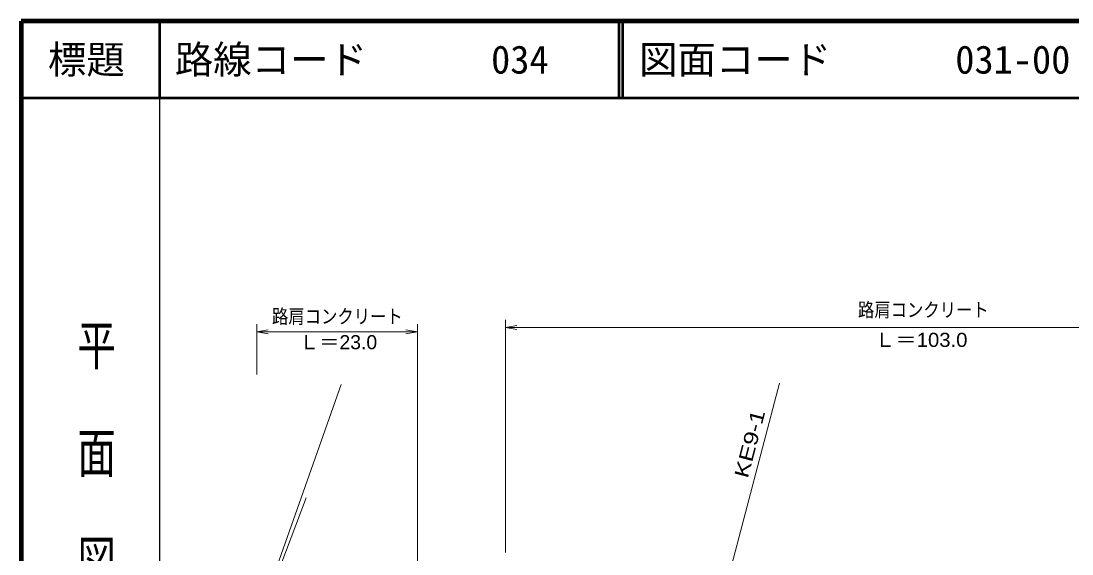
# Model space of a CAD drawing. Units: millimetres, scale not verified. Extents: x 40000 to 680000, y 20000 to 380000.
# Drawn here: x 40000 to 176698, y 310749 to 380000 of the extents above; entities that cross this region are included whole.
import ezdxf
from ezdxf.enums import TextEntityAlignment as Align

# ---------------------------------------------------------------- set-up
doc = ezdxf.new("R2010")
doc.units = ezdxf.units.MM
doc.header["$LTSCALE"] = 1000
for name, color, linetype, lineweight in [('M-BMK-OTRS', 5, 'Continuous', 13), ('M-STR-HTXT', 7, 'Continuous', 13), ('M-TTL', 2, 'Continuous', 140), ('M-TTL-BAND', 7, 'Continuous', 25), ('M-TTL-LINE', 7, 'Continuous', 50), ('M-WORK', 1, 'Continuous', 13)]:
    doc.layers.add(name, color=color, linetype=linetype, lineweight=lineweight)
doc.layers.add('M-TTL-TXT', color=7, linetype='Continuous')
doc.styles.add('@ＭＳ ゴシック', font='')
doc.styles.add('ＭＳ ゴシック', font='')
doc.styles.add('ＭＳ Ｐゴシック', font='')
doc.styles.get('@ＭＳ ゴシック').set_extended_font_data('@MS Gothic')
doc.styles.get('ＭＳ ゴシック').set_extended_font_data('MS Gothic')
doc.styles.get('ＭＳ Ｐゴシック').set_extended_font_data('MS PGothic')

# ---------------------------------------------------------------- blocks, each defined once
blk = doc.blocks.new('open_arrow')
at = {"color": 0, "linetype": 'Continuous', "lineweight": -2}
blk.add_lwpolyline([(7.5, 1.25), (0, 0), (7.5, -1.25)], dxfattribs=at)

msp = doc.modelspace()

# ---------------------------------------------------------------- linework, layer by layer
at = {"layer": 'M-BMK-OTRS'}
msp.add_line((67881, 293839), (81649, 332764), dxfattribs=at)
at = {"layer": 'M-STR-HTXT'}
for p, q in [((70662, 334061), (70662, 340609)), ((91551, 307598), (91551, 340609)), ((102998, 310931), (102998, 341185)), ((70662, 339609), (91551, 339609)), ((102998, 340185), (206255, 340185)), ((123193, 274294), (138660, 332939))]:
    msp.add_line(p, q, dxfattribs=at)
at = {"layer": 'M-TTL'}
for p, q in [((40000, 380000), (40000, 20000)), ((680000, 380000), (40000, 380000))]:
    msp.add_line(p, q, dxfattribs=at)
at = {"layer": 'M-TTL-BAND'}
msp.add_line((58000, 370000), (58000, 20000), dxfattribs=at)
at = {"layer": 'M-TTL-LINE'}
for p, q in [((58000, 380000), (58000, 370000)), ((117750, 380000), (117750, 370000)), ((118250, 380000), (118250, 370000)), ((40000, 370000), (680000, 370000))]:
    msp.add_line(p, q, dxfattribs=at)
at = {"layer": 'M-WORK'}
msp.add_line((77106, 318028), (71977, 304582), dxfattribs=at)

# ---------------------------------------------------------------- block references
at = {"layer": 'M-STR-HTXT', "xscale": 200, "yscale": 200}
for p in [(102998, 340185), (70662, 339609)]:
    msp.add_blockref('open_arrow', p, dxfattribs=at)
at = {"layer": 'M-STR-HTXT', "xscale": 200, "yscale": 200, "rotation": 180}
msp.add_blockref('open_arrow', (91551, 339609), dxfattribs=at)

# ---------------------------------------------------------------- texts
at = {"layer": 'M-STR-HTXT', "style": 'ＭＳ Ｐゴシック'}
for s, width, p in [('路肩コンクリート', 0.85, (157367, 341002)), ('路肩コンクリート', 0.85, (81149, 340156)), ('Ｌ＝23.0', 1.05, (81245, 336801)), ('Ｌ＝103.0', 1.1, (157052, 337103))]:
    msp.add_text(s, height=1833, dxfattribs=dict(at, width=width)).set_placement(p, align=Align.BOTTOM_CENTER)
at = {"layer": 'M-STR-HTXT', "style": 'ＭＳ Ｐゴシック', "width": 1.35}
msp.add_text('KE9-1', height=1833, rotation=75.225, dxfattribs=at).set_placement((136199, 324695), align=Align.BOTTOM_CENTER)
at = {"layer": 'M-TTL-BAND', "style": '@ＭＳ ゴシック', "width": 1.4}
msp.add_text('平  面  図', height=3666, rotation=270, dxfattribs=at).set_placement((49777, 306475), align=Align.MIDDLE_RIGHT)
at = {"layer": 'M-TTL-TXT', "style": 'ＭＳ ゴシック'}
msp.add_text('標題', height=3666, dxfattribs=at).set_placement((48500, 375000), align=Align.MIDDLE_CENTER)
for s, p in [('路線コード', (60000, 375000)), ('034', (101142, 375000)), ('図面コード', (120380, 375000)), ('031-00', (161521, 375000))]:
    msp.add_text(s, height=3666, dxfattribs=at).set_placement(p, align=Align.MIDDLE_LEFT)

doc.saveas('drawing.dxf')
